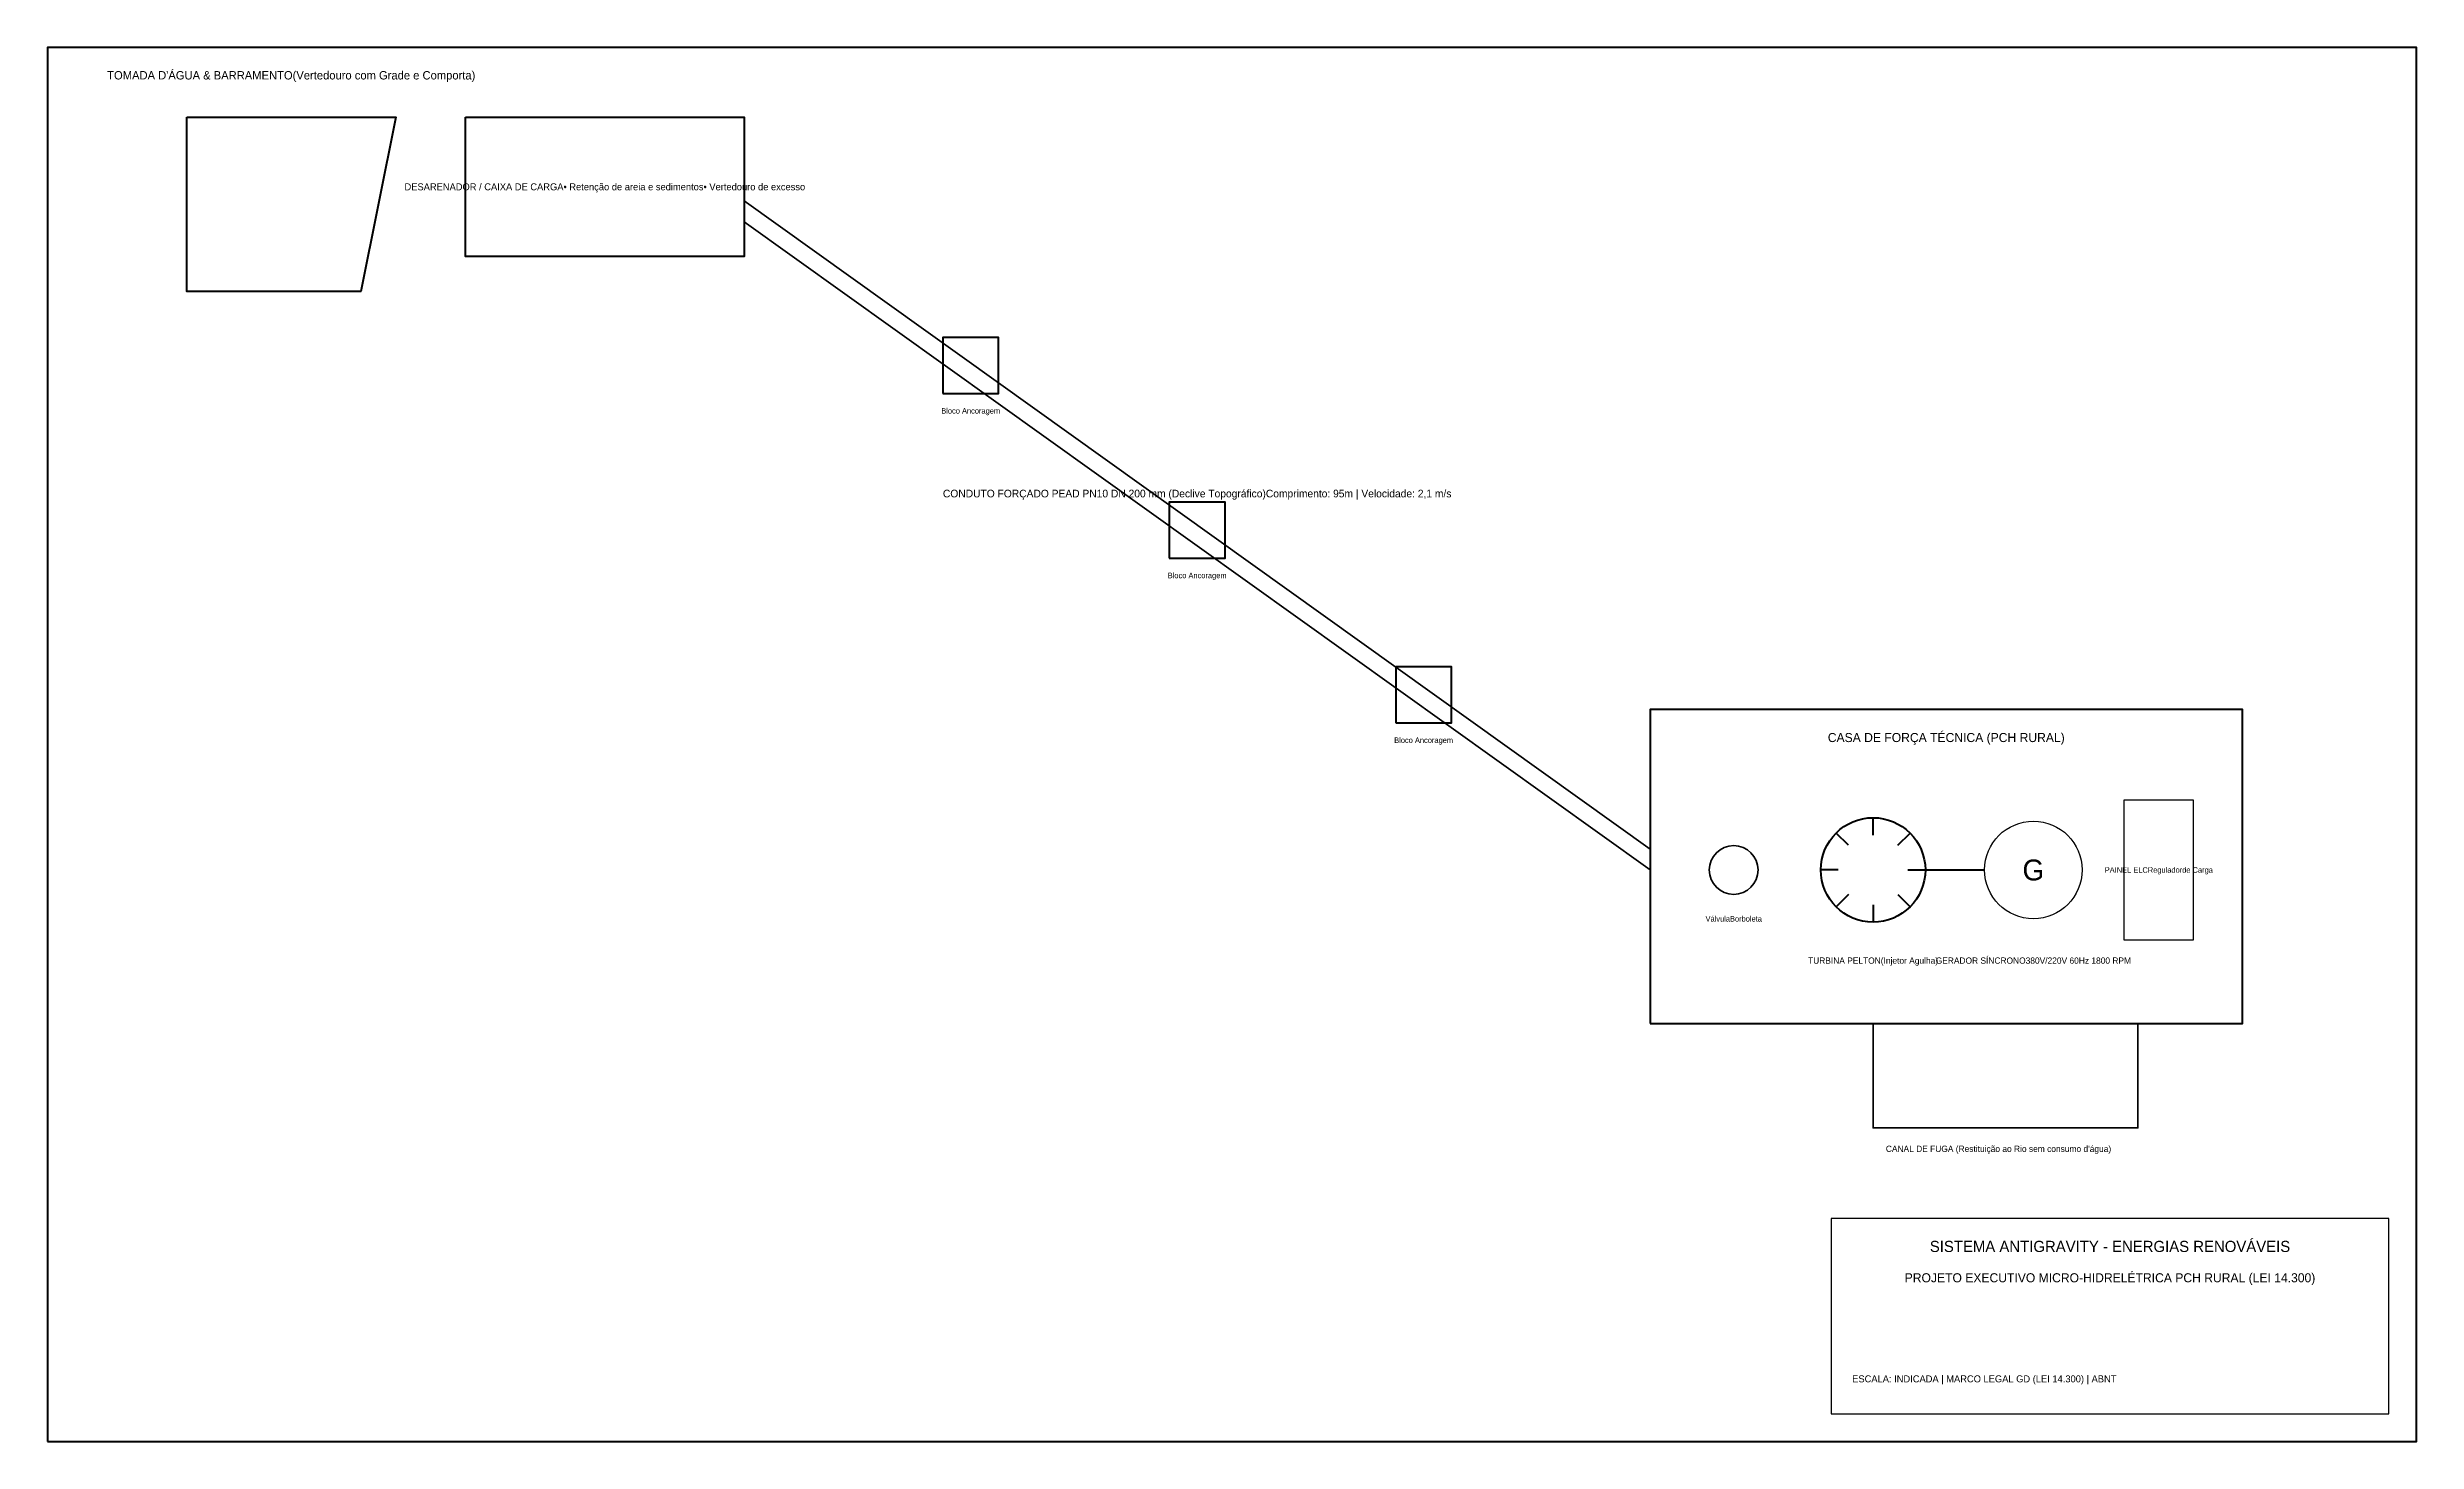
# Model space of a CAD drawing. Header units: metres. Extents: x -1 to 33, y -5 to 15.
import ezdxf
from ezdxf.enums import TextEntityAlignment as Align

# ---------------------------------------------------------------- set-up
doc = ezdxf.new("R2010")
doc.units = ezdxf.units.M
for name, color, linetype, lineweight in [('ELETRICA_CABOS', 3, 'Continuous', 30), ('ESTRUTURA_MONTAGEM', 7, 'Continuous', 40), ('PRANCHA_CARIMBO', 7, 'Continuous', 25), ('PRANCHA_MOLDURA', 7, 'Continuous', 50), ('TEXTOS_COTAS', 7, 'Continuous', 20), ('TUBULACOES_GAS', 6, 'Continuous', 35)]:
    doc.layers.add(name, color=color, linetype=linetype, lineweight=lineweight)

msp = doc.modelspace()

# ---------------------------------------------------------------- linework, layer by layer
at = {"layer": 'ELETRICA_CABOS'}
msp.add_lwpolyline([(28.8, 2.2), (29.8, 2.2), (29.8, 4.2), (28.8, 4.2), (28.8, 2.2)], close=True, dxfattribs=at)
msp.add_circle((27.5, 3.2), 0.7, dxfattribs=at)
at = {"layer": 'ESTRUTURA_MONTAGEM'}
for p, q in [((25.2, 3.7), (25.2, 3.95)), ((24.846, 3.554), (24.67, 3.73)), ((25.554, 3.554), (25.73, 3.73)), ((24.7, 3.2), (24.45, 3.2)), ((25.7, 3.2), (25.95, 3.2)), ((25.95, 3.2), (26.8, 3.2)), ((24.846, 2.846), (24.67, 2.67)), ((25.554, 2.846), (25.73, 2.67)), ((25.2, 2.7), (25.2, 2.45))]:
    msp.add_line(p, q, dxfattribs=at)
for points in [[(1, 14), (4, 14), (3.5, 11.5), (1, 11.5), (1, 14)], [(5, 14), (9, 14), (9, 12), (5, 12), (5, 14)], [(11.85, 10.037), (12.65, 10.037), (12.65, 10.838), (11.85, 10.838), (11.85, 10.037)], [(15.1, 7.675), (15.9, 7.675), (15.9, 8.475), (15.1, 8.475), (15.1, 7.675)], [(18.35, 5.312), (19.15, 5.312), (19.15, 6.113), (18.35, 6.113), (18.35, 5.312)], [(22, 1), (30.5, 1), (30.5, 5.5), (22, 5.5), (22, 1)]]:
    msp.add_lwpolyline(points, close=True, dxfattribs=at)
msp.add_circle((25.2, 3.2), 0.75, dxfattribs=at)
at = {"layer": 'PRANCHA_CARIMBO'}
msp.add_lwpolyline([(24.6, -4.6), (32.6, -4.6), (32.6, -1.8), (24.6, -1.8), (24.6, -4.6)], close=True, dxfattribs=at)
at = {"layer": 'PRANCHA_MOLDURA'}
msp.add_lwpolyline([(-1, -5), (33, -5), (33, 15), (-1, 15), (-1, -5)], close=True, dxfattribs=at)
at = {"layer": 'TUBULACOES_GAS'}
for p, q in [((9, 12.8), (22, 3.5)), ((9, 12.5), (22, 3.2))]:
    msp.add_line(p, q, dxfattribs=at)
msp.add_lwpolyline([(25.2, 1), (25.2, -0.5), (29, -0.5), (29, 1)], dxfattribs=at)
msp.add_circle((23.2, 3.2), 0.35, dxfattribs=at)

# ---------------------------------------------------------------- texts
at = {"layer": 'PRANCHA_CARIMBO'}
for s, height, p in [('SISTEMA ANTIGRAVITY - ENERGIAS RENOVÁVEIS', 0.16, (28.6, -2.2)), ('PROJETO EXECUTIVO MICRO-HIDRELÉTRICA PCH RURAL (LEI 14.300)', 0.13, (28.6, -2.65))]:
    msp.add_text(s, height=height, dxfattribs=at).set_placement(p, align=Align.MIDDLE_CENTER)
at = {"layer": 'TEXTOS_COTAS'}
for s, height, p in [("TOMADA D'ÁGUA & BARRAMENTO(Vertedouro com Grade e Comporta)", 0.12, (2.5, 14.6)), ('DESARENADOR / CAIXA DE CARGA• Retenção de areia e sedimentos• Vertedouro de excesso', 0.1, (7, 13)), ('Bloco Ancoragem', 0.08, (12.25, 9.787)), ('CONDUTO FORÇADO PEAD PN10 DN 200 mm (Declive Topográfico)Comprimento: 95m | Velocidade: 2,1 m/s', 0.11, (15.5, 8.6)), ('Bloco Ancoragem', 0.08, (15.5, 7.425)), ('Bloco Ancoragem', 0.08, (18.75, 5.062)), ('CASA DE FORÇA TÉCNICA (PCH RURAL)', 0.13, (26.25, 5.1)), ('G', 0.3, (27.5, 3.2)), ('PAINEL ELCReguladorde Carga', 0.08, (29.3, 3.2)), ('VálvulaBorboleta', 0.08, (23.2, 2.5)), ('TURBINA PELTON(Injetor Agulha)', 0.09, (25.2, 1.9)), ('GERADOR SÍNCRONO380V/220V 60Hz 1800 RPM', 0.09, (27.5, 1.9)), ("CANAL DE FUGA (Restituição ao Rio sem consumo d'água)", 0.09, (27, -0.8))]:
    msp.add_text(s, height=height, dxfattribs=at).set_placement(p, align=Align.MIDDLE_CENTER)
msp.add_text('ESCALA: INDICADA | MARCO LEGAL GD (LEI 14.300) | ABNT', height=0.1, dxfattribs=at).set_placement((24.9, -4.1), align=Align.MIDDLE_LEFT)

doc.saveas('drawing.dxf')
